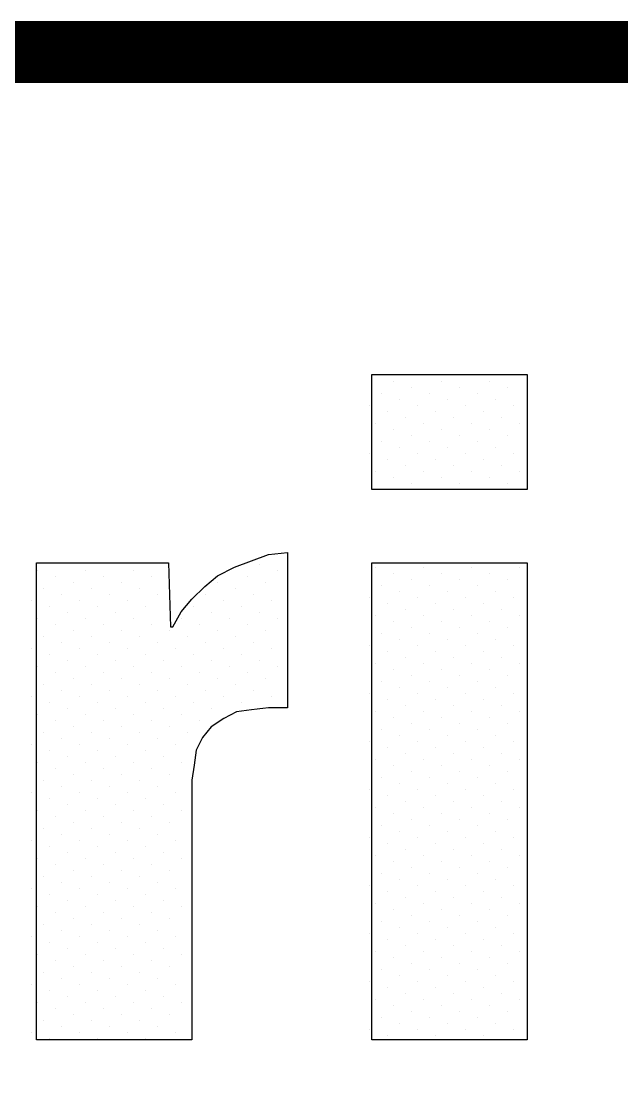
# Model space of a CAD drawing. Extents: x 0 to 406, y 0 to 300.
# Drawn here: x 213.65 to 218.25, y 292.19 to 300.24 of the extents above; entities that cross this region are included whole.
import ezdxf

# ---------------------------------------------------------------- set-up
doc = ezdxf.new("R2010")
doc.units = 0
doc.header["$LTSCALE"] = 12
doc.linetypes.add('0', pattern=[0])
doc.layers.get('0').update_dxf_attribs({"linetype": 'CONTINUOUS'})
doc.layers.add('TITLEBLK', color=7, linetype='CONTINUOUS')

# ---------------------------------------------------------------- blocks, each defined once
blk = doc.blocks.new('*X5')
at = {"color": 0}
for p, q in [((279.0862, 55.0217), (279.0862, 55.0217)), ((279.3514, 55.0217), (279.3514, 55.0217)), ((279.6165, 55.0217), (279.6165, 55.0217)), ((279.1856, 54.9886), (279.1856, 54.9886)), ((279.4508, 54.9886), (279.4508, 54.9886)), ((279.716, 54.9886), (279.716, 54.9886)), ((279.0199, 54.9555), (279.0199, 54.9555)), ((279.1194, 54.9223), (279.1194, 54.9223)), ((279.2851, 54.9555), (279.2851, 54.9555)), ((279.3845, 54.9223), (279.3845, 54.9223)), ((279.5502, 54.9555), (279.5502, 54.9555)), ((279.6497, 54.9223), (279.6497, 54.9223)), ((278.9536, 54.8892), (278.9536, 54.8892)), ((279.0531, 54.856), (279.0531, 54.856)), ((279.2188, 54.8892), (279.2188, 54.8892)), ((279.3182, 54.856), (279.3182, 54.856)), ((279.484, 54.8892), (279.484, 54.8892)), ((279.5834, 54.856), (279.5834, 54.856)), ((279.7491, 54.8892), (279.7491, 54.8892)), ((278.9868, 54.7897), (278.9868, 54.7897)), ((279.1525, 54.8229), (279.1525, 54.8229)), ((279.2519, 54.7897), (279.2519, 54.7897)), ((279.4177, 54.8229), (279.4177, 54.8229)), ((279.5171, 54.7897), (279.5171, 54.7897)), ((279.6828, 54.8229), (279.6828, 54.8229)), ((279.7823, 54.7897), (279.7823, 54.7897)), ((279.0862, 54.7566), (279.0862, 54.7566)), ((279.3514, 54.7566), (279.3514, 54.7566)), ((279.6165, 54.7566), (279.6165, 54.7566)), ((279.0199, 54.6903), (279.0199, 54.6903)), ((279.1856, 54.7234), (279.1856, 54.7234)), ((279.2851, 54.6903), (279.2851, 54.6903)), ((279.4508, 54.7234), (279.4508, 54.7234)), ((279.5502, 54.6903), (279.5502, 54.6903)), ((279.716, 54.7234), (279.716, 54.7234)), ((278.9536, 54.624), (278.9536, 54.624)), ((279.1194, 54.6571), (279.1194, 54.6571)), ((279.2188, 54.624), (279.2188, 54.624)), ((279.3845, 54.6571), (279.3845, 54.6571)), ((279.484, 54.624), (279.484, 54.624)), ((279.6497, 54.6571), (279.6497, 54.6571)), ((279.7491, 54.624), (279.7491, 54.624)), ((279.0531, 54.5909), (279.0531, 54.5909)), ((279.1525, 54.5577), (279.1525, 54.5577)), ((279.3182, 54.5909), (279.3182, 54.5909)), ((279.4177, 54.5577), (279.4177, 54.5577)), ((279.5834, 54.5909), (279.5834, 54.5909)), ((279.6828, 54.5577), (279.6828, 54.5577)), ((278.9868, 54.5246), (278.9868, 54.5246)), ((279.0862, 54.4914), (279.0862, 54.4914)), ((279.2519, 54.5246), (279.2519, 54.5246)), ((279.3514, 54.4914), (279.3514, 54.4914)), ((279.5171, 54.5246), (279.5171, 54.5246)), ((279.6165, 54.4914), (279.6165, 54.4914)), ((279.7823, 54.5246), (279.7823, 54.5246)), ((279.1856, 54.4583), (279.1856, 54.4583)), ((279.4508, 54.4583), (279.4508, 54.4583)), ((279.716, 54.4583), (279.716, 54.4583)), ((279.0199, 54.4251), (279.0199, 54.4251)), ((279.2851, 54.4251), (279.2851, 54.4251)), ((279.5502, 54.4251), (279.5502, 54.4251)), ((278.9868, 53.9942), (278.9868, 53.9942)), ((279.2519, 53.9942), (279.2519, 53.9942)), ((279.5171, 53.9942), (279.5171, 53.9942)), ((279.7823, 53.9942), (279.7823, 53.9942)), ((279.0862, 53.9611), (279.0862, 53.9611)), ((279.1856, 53.9279), (279.1856, 53.9279)), ((279.3514, 53.9611), (279.3514, 53.9611)), ((279.4508, 53.9279), (279.4508, 53.9279)), ((279.6165, 53.9611), (279.6165, 53.9611)), ((279.716, 53.9279), (279.716, 53.9279)), ((279.0199, 53.8948), (279.0199, 53.8948)), ((279.1194, 53.8616), (279.1194, 53.8616)), ((279.2851, 53.8948), (279.2851, 53.8948)), ((279.3845, 53.8616), (279.3845, 53.8616)), ((279.5502, 53.8948), (279.5502, 53.8948)), ((279.6497, 53.8616), (279.6497, 53.8616)), ((278.9536, 53.8285), (278.9536, 53.8285)), ((279.0531, 53.7954), (279.0531, 53.7954)), ((279.2188, 53.8285), (279.2188, 53.8285)), ((279.3182, 53.7954), (279.3182, 53.7954)), ((279.484, 53.8285), (279.484, 53.8285)), ((279.5834, 53.7954), (279.5834, 53.7954)), ((279.7491, 53.8285), (279.7491, 53.8285)), ((279.1525, 53.7622), (279.1525, 53.7622)), ((279.4177, 53.7622), (279.4177, 53.7622)), ((279.6828, 53.7622), (279.6828, 53.7622)), ((278.9868, 53.7291), (278.9868, 53.7291)), ((279.0862, 53.6959), (279.0862, 53.6959)), ((279.2519, 53.7291), (279.2519, 53.7291)), ((279.3514, 53.6959), (279.3514, 53.6959)), ((279.5171, 53.7291), (279.5171, 53.7291)), ((279.6165, 53.6959), (279.6165, 53.6959)), ((279.7823, 53.7291), (279.7823, 53.7291)), ((279.0199, 53.6296), (279.0199, 53.6296)), ((279.1856, 53.6628), (279.1856, 53.6628)), ((279.2851, 53.6296), (279.2851, 53.6296)), ((279.4508, 53.6628), (279.4508, 53.6628)), ((279.5502, 53.6296), (279.5502, 53.6296)), ((279.716, 53.6628), (279.716, 53.6628)), ((278.9536, 53.5633), (278.9536, 53.5633)), ((279.1194, 53.5965), (279.1194, 53.5965)), ((279.2188, 53.5633), (279.2188, 53.5633)), ((279.3845, 53.5965), (279.3845, 53.5965)), ((279.484, 53.5633), (279.484, 53.5633)), ((279.6497, 53.5965), (279.6497, 53.5965)), ((279.7491, 53.5633), (279.7491, 53.5633)), ((279.0531, 53.5302), (279.0531, 53.5302)), ((279.3182, 53.5302), (279.3182, 53.5302)), ((279.5834, 53.5302), (279.5834, 53.5302)), ((278.9868, 53.4639), (278.9868, 53.4639)), ((279.1525, 53.497), (279.1525, 53.497)), ((279.2519, 53.4639), (279.2519, 53.4639)), ((279.4177, 53.497), (279.4177, 53.497)), ((279.5171, 53.4639), (279.5171, 53.4639)), ((279.6828, 53.497), (279.6828, 53.497)), ((279.7823, 53.4639), (279.7823, 53.4639)), ((279.0862, 53.4308), (279.0862, 53.4308)), ((279.1856, 53.3976), (279.1856, 53.3976)), ((279.3514, 53.4308), (279.3514, 53.4308)), ((279.4508, 53.3976), (279.4508, 53.3976)), ((279.6165, 53.4308), (279.6165, 53.4308)), ((279.716, 53.3976), (279.716, 53.3976)), ((279.0199, 53.3645), (279.0199, 53.3645)), ((279.1194, 53.3313), (279.1194, 53.3313)), ((279.2851, 53.3645), (279.2851, 53.3645)), ((279.3845, 53.3313), (279.3845, 53.3313)), ((279.5502, 53.3645), (279.5502, 53.3645)), ((279.6497, 53.3313), (279.6497, 53.3313)), ((278.9536, 53.2982), (278.9536, 53.2982)), ((279.2188, 53.2982), (279.2188, 53.2982)), ((279.484, 53.2982), (279.484, 53.2982)), ((279.7491, 53.2982), (279.7491, 53.2982)), ((279.0531, 53.265), (279.0531, 53.265)), ((279.1525, 53.2319), (279.1525, 53.2319)), ((279.3182, 53.265), (279.3182, 53.265)), ((279.4177, 53.2319), (279.4177, 53.2319)), ((279.5834, 53.265), (279.5834, 53.265)), ((279.6828, 53.2319), (279.6828, 53.2319)), ((278.9868, 53.1987), (278.9868, 53.1987)), ((279.0862, 53.1656), (279.0862, 53.1656)), ((279.2519, 53.1987), (279.2519, 53.1987)), ((279.3514, 53.1656), (279.3514, 53.1656)), ((279.5171, 53.1987), (279.5171, 53.1987)), ((279.6165, 53.1656), (279.6165, 53.1656)), ((279.7823, 53.1987), (279.7823, 53.1987)), ((279.0199, 53.0993), (279.0199, 53.0993)), ((279.1856, 53.1324), (279.1856, 53.1324)), ((279.2851, 53.0993), (279.2851, 53.0993)), ((279.4508, 53.1324), (279.4508, 53.1324)), ((279.5502, 53.0993), (279.5502, 53.0993)), ((279.716, 53.1324), (279.716, 53.1324)), ((279.1194, 53.0662), (279.1194, 53.0662)), ((279.3845, 53.0662), (279.3845, 53.0662)), ((279.6497, 53.0662), (279.6497, 53.0662)), ((278.9536, 53.033), (278.9536, 53.033)), ((279.0531, 52.9999), (279.0531, 52.9999)), ((279.2188, 53.033), (279.2188, 53.033)), ((279.3182, 52.9999), (279.3182, 52.9999)), ((279.484, 53.033), (279.484, 53.033)), ((279.5834, 52.9999), (279.5834, 52.9999)), ((279.7491, 53.033), (279.7491, 53.033)), ((278.9868, 52.9336), (278.9868, 52.9336)), ((279.1525, 52.9667), (279.1525, 52.9667)), ((279.2519, 52.9336), (279.2519, 52.9336)), ((279.4177, 52.9667), (279.4177, 52.9667)), ((279.5171, 52.9336), (279.5171, 52.9336)), ((279.6828, 52.9667), (279.6828, 52.9667)), ((279.7823, 52.9336), (279.7823, 52.9336)), ((279.0862, 52.9004), (279.0862, 52.9004)), ((279.1856, 52.8673), (279.1856, 52.8673)), ((279.3514, 52.9004), (279.3514, 52.9004)), ((279.4508, 52.8673), (279.4508, 52.8673)), ((279.6165, 52.9004), (279.6165, 52.9004)), ((279.716, 52.8673), (279.716, 52.8673)), ((279.0199, 52.8341), (279.0199, 52.8341)), ((279.2851, 52.8341), (279.2851, 52.8341)), ((279.5502, 52.8341), (279.5502, 52.8341)), ((278.9536, 52.7678), (278.9536, 52.7678)), ((279.1194, 52.801), (279.1194, 52.801)), ((279.2188, 52.7678), (279.2188, 52.7678)), ((279.3845, 52.801), (279.3845, 52.801)), ((279.484, 52.7678), (279.484, 52.7678)), ((279.6497, 52.801), (279.6497, 52.801)), ((279.7491, 52.7678), (279.7491, 52.7678)), ((279.0531, 52.7347), (279.0531, 52.7347)), ((279.1525, 52.7016), (279.1525, 52.7016)), ((279.3182, 52.7347), (279.3182, 52.7347)), ((279.4177, 52.7016), (279.4177, 52.7016)), ((279.5834, 52.7347), (279.5834, 52.7347)), ((279.6828, 52.7016), (279.6828, 52.7016)), ((278.9868, 52.6684), (278.9868, 52.6684)), ((279.0862, 52.6353), (279.0862, 52.6353)), ((279.2519, 52.6684), (279.2519, 52.6684)), ((279.3514, 52.6353), (279.3514, 52.6353)), ((279.5171, 52.6684), (279.5171, 52.6684)), ((279.6165, 52.6353), (279.6165, 52.6353)), ((279.7823, 52.6684), (279.7823, 52.6684)), ((279.1856, 52.6021), (279.1856, 52.6021)), ((279.4508, 52.6021), (279.4508, 52.6021)), ((279.716, 52.6021), (279.716, 52.6021)), ((279.0199, 52.569), (279.0199, 52.569)), ((279.1194, 52.5358), (279.1194, 52.5358)), ((279.2851, 52.569), (279.2851, 52.569)), ((279.3845, 52.5358), (279.3845, 52.5358)), ((279.5502, 52.569), (279.5502, 52.569)), ((279.6497, 52.5358), (279.6497, 52.5358)), ((278.9536, 52.5027), (278.9536, 52.5027)), ((279.0531, 52.4695), (279.0531, 52.4695)), ((279.2188, 52.5027), (279.2188, 52.5027)), ((279.3182, 52.4695), (279.3182, 52.4695)), ((279.484, 52.5027), (279.484, 52.5027)), ((279.5834, 52.4695), (279.5834, 52.4695)), ((279.7491, 52.5027), (279.7491, 52.5027)), ((278.9868, 52.4032), (278.9868, 52.4032)), ((279.1525, 52.4364), (279.1525, 52.4364)), ((279.2519, 52.4032), (279.2519, 52.4032)), ((279.4177, 52.4364), (279.4177, 52.4364)), ((279.5171, 52.4032), (279.5171, 52.4032)), ((279.6828, 52.4364), (279.6828, 52.4364)), ((279.7823, 52.4032), (279.7823, 52.4032)), ((279.0862, 52.3701), (279.0862, 52.3701)), ((279.3514, 52.3701), (279.3514, 52.3701)), ((279.6165, 52.3701), (279.6165, 52.3701)), ((279.0199, 52.3038), (279.0199, 52.3038)), ((279.1856, 52.337), (279.1856, 52.337)), ((279.2851, 52.3038), (279.2851, 52.3038)), ((279.4508, 52.337), (279.4508, 52.337)), ((279.5502, 52.3038), (279.5502, 52.3038)), ((279.716, 52.337), (279.716, 52.337)), ((278.9536, 52.2375), (278.9536, 52.2375)), ((279.1194, 52.2707), (279.1194, 52.2707)), ((279.2188, 52.2375), (279.2188, 52.2375)), ((279.3845, 52.2707), (279.3845, 52.2707)), ((279.484, 52.2375), (279.484, 52.2375)), ((279.6497, 52.2707), (279.6497, 52.2707)), ((279.7491, 52.2375), (279.7491, 52.2375)), ((279.0531, 52.2044), (279.0531, 52.2044)), ((279.1525, 52.1712), (279.1525, 52.1712)), ((279.3182, 52.2044), (279.3182, 52.2044)), ((279.4177, 52.1712), (279.4177, 52.1712)), ((279.5834, 52.2044), (279.5834, 52.2044)), ((279.6828, 52.1712), (279.6828, 52.1712)), ((278.9868, 52.1381), (278.9868, 52.1381)), ((279.2519, 52.1381), (279.2519, 52.1381)), ((279.5171, 52.1381), (279.5171, 52.1381)), ((279.7823, 52.1381), (279.7823, 52.1381)), ((279.0862, 52.1049), (279.0862, 52.1049)), ((279.1856, 52.0718), (279.1856, 52.0718)), ((279.3514, 52.1049), (279.3514, 52.1049)), ((279.4508, 52.0718), (279.4508, 52.0718)), ((279.6165, 52.1049), (279.6165, 52.1049)), ((279.716, 52.0718), (279.716, 52.0718)), ((279.0199, 52.0386), (279.0199, 52.0386)), ((279.1194, 52.0055), (279.1194, 52.0055)), ((279.2851, 52.0386), (279.2851, 52.0386)), ((279.3845, 52.0055), (279.3845, 52.0055)), ((279.5502, 52.0386), (279.5502, 52.0386)), ((279.6497, 52.0055), (279.6497, 52.0055)), ((278.9536, 51.9723), (278.9536, 51.9723)), ((279.0531, 51.9392), (279.0531, 51.9392)), ((279.2188, 51.9723), (279.2188, 51.9723)), ((279.3182, 51.9392), (279.3182, 51.9392)), ((279.484, 51.9723), (279.484, 51.9723)), ((279.5834, 51.9392), (279.5834, 51.9392)), ((279.7491, 51.9723), (279.7491, 51.9723)), ((279.1525, 51.9061), (279.1525, 51.9061)), ((279.4177, 51.9061), (279.4177, 51.9061)), ((279.6828, 51.9061), (279.6828, 51.9061)), ((278.9868, 51.8729), (278.9868, 51.8729)), ((279.0862, 51.8398), (279.0862, 51.8398)), ((279.2519, 51.8729), (279.2519, 51.8729)), ((279.3514, 51.8398), (279.3514, 51.8398)), ((279.5171, 51.8729), (279.5171, 51.8729)), ((279.6165, 51.8398), (279.6165, 51.8398)), ((279.7823, 51.8729), (279.7823, 51.8729)), ((279.0199, 51.7735), (279.0199, 51.7735)), ((279.1856, 51.8066), (279.1856, 51.8066)), ((279.2851, 51.7735), (279.2851, 51.7735)), ((279.4508, 51.8066), (279.4508, 51.8066)), ((279.5502, 51.7735), (279.5502, 51.7735)), ((279.716, 51.8066), (279.716, 51.8066)), ((278.9536, 51.7072), (278.9536, 51.7072)), ((279.1194, 51.7403), (279.1194, 51.7403)), ((279.2188, 51.7072), (279.2188, 51.7072)), ((279.3845, 51.7403), (279.3845, 51.7403)), ((279.484, 51.7072), (279.484, 51.7072)), ((279.6497, 51.7403), (279.6497, 51.7403)), ((279.7491, 51.7072), (279.7491, 51.7072)), ((279.0531, 51.674), (279.0531, 51.674)), ((279.3182, 51.674), (279.3182, 51.674)), ((279.5834, 51.674), (279.5834, 51.674)), ((278.9868, 51.6077), (278.9868, 51.6077)), ((279.1525, 51.6409), (279.1525, 51.6409)), ((279.2519, 51.6077), (279.2519, 51.6077)), ((279.4177, 51.6409), (279.4177, 51.6409)), ((279.5171, 51.6077), (279.5171, 51.6077)), ((279.6828, 51.6409), (279.6828, 51.6409)), ((279.7823, 51.6077), (279.7823, 51.6077)), ((279.0862, 51.5746), (279.0862, 51.5746)), ((279.1856, 51.5415), (279.1856, 51.5415)), ((279.3514, 51.5746), (279.3514, 51.5746)), ((279.4508, 51.5415), (279.4508, 51.5415)), ((279.6165, 51.5746), (279.6165, 51.5746)), ((279.716, 51.5415), (279.716, 51.5415)), ((279.0199, 51.5083), (279.0199, 51.5083)), ((279.1194, 51.4752), (279.1194, 51.4752)), ((279.2851, 51.5083), (279.2851, 51.5083)), ((279.3845, 51.4752), (279.3845, 51.4752)), ((279.5502, 51.5083), (279.5502, 51.5083)), ((279.6497, 51.4752), (279.6497, 51.4752)), ((278.9536, 51.442), (278.9536, 51.442)), ((279.2188, 51.442), (279.2188, 51.442)), ((279.484, 51.442), (279.484, 51.442)), ((279.7491, 51.442), (279.7491, 51.442)), ((279.0531, 51.4089), (279.0531, 51.4089)), ((279.3182, 51.4089), (279.3182, 51.4089)), ((279.5834, 51.4089), (279.5834, 51.4089))]:
    blk.add_line(p, q, dxfattribs=at)
blk = doc.blocks.new('*X2')
at = {"color": 0}
for p, q in [((278.2907, 54.2263), (278.2907, 54.2263)), ((277.0643, 54.1931), (277.0643, 54.1931)), ((277.1638, 54.16), (277.1638, 54.16)), ((277.3295, 54.1931), (277.3295, 54.1931)), ((277.4289, 54.16), (277.4289, 54.16)), ((277.5947, 54.1931), (277.5947, 54.1931)), ((277.6941, 54.16), (277.6941, 54.16)), ((278.125, 54.1931), (278.125, 54.1931)), ((278.2244, 54.16), (278.2244, 54.16)), ((278.3901, 54.1931), (278.3901, 54.1931)), ((277.0975, 54.0937), (277.0975, 54.0937)), ((277.2632, 54.1268), (277.2632, 54.1268)), ((277.3626, 54.0937), (277.3626, 54.0937)), ((277.5284, 54.1268), (277.5284, 54.1268)), ((277.6278, 54.0937), (277.6278, 54.0937)), ((278.0587, 54.1268), (278.0587, 54.1268)), ((278.1581, 54.0937), (278.1581, 54.0937)), ((278.3239, 54.1268), (278.3239, 54.1268)), ((277.0312, 54.0274), (277.0312, 54.0274)), ((277.1969, 54.0605), (277.1969, 54.0605)), ((277.2963, 54.0274), (277.2963, 54.0274)), ((277.4621, 54.0605), (277.4621, 54.0605)), ((277.5615, 54.0274), (277.5615, 54.0274)), ((277.7272, 54.0605), (277.7272, 54.0605)), ((277.9924, 54.0605), (277.9924, 54.0605)), ((278.0918, 54.0274), (278.0918, 54.0274)), ((278.2576, 54.0605), (278.2576, 54.0605)), ((278.357, 54.0274), (278.357, 54.0274)), ((277.1306, 53.9942), (277.1306, 53.9942)), ((277.3958, 53.9942), (277.3958, 53.9942)), ((277.6609, 53.9942), (277.6609, 53.9942)), ((277.9261, 53.9942), (277.9261, 53.9942)), ((278.1913, 53.9942), (278.1913, 53.9942)), ((277.0643, 53.9279), (277.0643, 53.9279)), ((277.2301, 53.9611), (277.2301, 53.9611)), ((277.3295, 53.9279), (277.3295, 53.9279)), ((277.4952, 53.9611), (277.4952, 53.9611)), ((277.5947, 53.9279), (277.5947, 53.9279)), ((277.8598, 53.9279), (277.8598, 53.9279)), ((278.0255, 53.9611), (278.0255, 53.9611)), ((278.125, 53.9279), (278.125, 53.9279)), ((278.2907, 53.9611), (278.2907, 53.9611)), ((278.3901, 53.9279), (278.3901, 53.9279)), ((277.1638, 53.8948), (277.1638, 53.8948)), ((277.2632, 53.8616), (277.2632, 53.8616)), ((277.4289, 53.8948), (277.4289, 53.8948)), ((277.5284, 53.8616), (277.5284, 53.8616)), ((277.6941, 53.8948), (277.6941, 53.8948)), ((277.7935, 53.8616), (277.7935, 53.8616)), ((277.9593, 53.8948), (277.9593, 53.8948)), ((278.0587, 53.8616), (278.0587, 53.8616)), ((278.2244, 53.8948), (278.2244, 53.8948)), ((278.3239, 53.8616), (278.3239, 53.8616)), ((277.0975, 53.8285), (277.0975, 53.8285)), ((277.1969, 53.7954), (277.1969, 53.7954)), ((277.3626, 53.8285), (277.3626, 53.8285)), ((277.4621, 53.7954), (277.4621, 53.7954)), ((277.6278, 53.8285), (277.6278, 53.8285)), ((277.7272, 53.7954), (277.7272, 53.7954)), ((277.893, 53.8285), (277.893, 53.8285)), ((277.9924, 53.7954), (277.9924, 53.7954)), ((278.1581, 53.8285), (278.1581, 53.8285)), ((278.2576, 53.7954), (278.2576, 53.7954)), ((277.0312, 53.7622), (277.0312, 53.7622)), ((277.2963, 53.7622), (277.2963, 53.7622)), ((277.5615, 53.7622), (277.5615, 53.7622)), ((277.8267, 53.7622), (277.8267, 53.7622)), ((278.0918, 53.7622), (278.0918, 53.7622)), ((278.357, 53.7622), (278.357, 53.7622)), ((277.1306, 53.7291), (277.1306, 53.7291)), ((277.2301, 53.6959), (277.2301, 53.6959)), ((277.3958, 53.7291), (277.3958, 53.7291)), ((277.4952, 53.6959), (277.4952, 53.6959)), ((277.6609, 53.7291), (277.6609, 53.7291)), ((277.7604, 53.6959), (277.7604, 53.6959)), ((277.9261, 53.7291), (277.9261, 53.7291)), ((278.0255, 53.6959), (278.0255, 53.6959)), ((278.1913, 53.7291), (278.1913, 53.7291)), ((278.2907, 53.6959), (278.2907, 53.6959)), ((277.0643, 53.6628), (277.0643, 53.6628)), ((277.1638, 53.6296), (277.1638, 53.6296)), ((277.3295, 53.6628), (277.3295, 53.6628)), ((277.4289, 53.6296), (277.4289, 53.6296)), ((277.5947, 53.6628), (277.5947, 53.6628)), ((277.6941, 53.6296), (277.6941, 53.6296)), ((277.8598, 53.6628), (277.8598, 53.6628)), ((277.9593, 53.6296), (277.9593, 53.6296)), ((278.125, 53.6628), (278.125, 53.6628)), ((278.2244, 53.6296), (278.2244, 53.6296)), ((278.3901, 53.6628), (278.3901, 53.6628)), ((277.0975, 53.5633), (277.0975, 53.5633)), ((277.2632, 53.5965), (277.2632, 53.5965)), ((277.3626, 53.5633), (277.3626, 53.5633)), ((277.5284, 53.5965), (277.5284, 53.5965)), ((277.6278, 53.5633), (277.6278, 53.5633)), ((277.7935, 53.5965), (277.7935, 53.5965)), ((277.893, 53.5633), (277.893, 53.5633)), ((278.0587, 53.5965), (278.0587, 53.5965)), ((278.1581, 53.5633), (278.1581, 53.5633)), ((278.3239, 53.5965), (278.3239, 53.5965)), ((277.1969, 53.5302), (277.1969, 53.5302)), ((277.4621, 53.5302), (277.4621, 53.5302)), ((277.7272, 53.5302), (277.7272, 53.5302)), ((277.9924, 53.5302), (277.9924, 53.5302)), ((278.2576, 53.5302), (278.2576, 53.5302)), ((277.0312, 53.497), (277.0312, 53.497)), ((277.1306, 53.4639), (277.1306, 53.4639)), ((277.2963, 53.497), (277.2963, 53.497)), ((277.3958, 53.4639), (277.3958, 53.4639)), ((277.5615, 53.497), (277.5615, 53.497)), ((277.6609, 53.4639), (277.6609, 53.4639)), ((277.8267, 53.497), (277.8267, 53.497)), ((277.9261, 53.4639), (277.9261, 53.4639)), ((278.0918, 53.497), (278.0918, 53.497)), ((278.1913, 53.4639), (278.1913, 53.4639)), ((278.357, 53.497), (278.357, 53.497)), ((277.0643, 53.3976), (277.0643, 53.3976)), ((277.2301, 53.4308), (277.2301, 53.4308)), ((277.3295, 53.3976), (277.3295, 53.3976)), ((277.4952, 53.4308), (277.4952, 53.4308)), ((277.5947, 53.3976), (277.5947, 53.3976)), ((277.7604, 53.4308), (277.7604, 53.4308)), ((277.8598, 53.3976), (277.8598, 53.3976)), ((278.0255, 53.4308), (278.0255, 53.4308)), ((278.2907, 53.4308), (278.2907, 53.4308)), ((277.1638, 53.3645), (277.1638, 53.3645)), ((277.2632, 53.3313), (277.2632, 53.3313)), ((277.4289, 53.3645), (277.4289, 53.3645)), ((277.5284, 53.3313), (277.5284, 53.3313)), ((277.6941, 53.3645), (277.6941, 53.3645)), ((277.7935, 53.3313), (277.7935, 53.3313)), ((277.9593, 53.3645), (277.9593, 53.3645)), ((277.0975, 53.2982), (277.0975, 53.2982)), ((277.3626, 53.2982), (277.3626, 53.2982)), ((277.6278, 53.2982), (277.6278, 53.2982)), ((277.893, 53.2982), (277.893, 53.2982)), ((277.0312, 53.2319), (277.0312, 53.2319)), ((277.1969, 53.265), (277.1969, 53.265)), ((277.2963, 53.2319), (277.2963, 53.2319)), ((277.4621, 53.265), (277.4621, 53.265)), ((277.5615, 53.2319), (277.5615, 53.2319)), ((277.7272, 53.265), (277.7272, 53.265)), ((277.8267, 53.2319), (277.8267, 53.2319)), ((277.1306, 53.1987), (277.1306, 53.1987)), ((277.2301, 53.1656), (277.2301, 53.1656)), ((277.3958, 53.1987), (277.3958, 53.1987)), ((277.4952, 53.1656), (277.4952, 53.1656)), ((277.6609, 53.1987), (277.6609, 53.1987)), ((277.7604, 53.1656), (277.7604, 53.1656)), ((277.0643, 53.1324), (277.0643, 53.1324)), ((277.1638, 53.0993), (277.1638, 53.0993)), ((277.3295, 53.1324), (277.3295, 53.1324)), ((277.4289, 53.0993), (277.4289, 53.0993)), ((277.5947, 53.1324), (277.5947, 53.1324)), ((277.6941, 53.0993), (277.6941, 53.0993)), ((277.8598, 53.1324), (277.8598, 53.1324)), ((277.2632, 53.0662), (277.2632, 53.0662)), ((277.5284, 53.0662), (277.5284, 53.0662)), ((277.7935, 53.0662), (277.7935, 53.0662)), ((277.0975, 53.033), (277.0975, 53.033)), ((277.1969, 52.9999), (277.1969, 52.9999)), ((277.3626, 53.033), (277.3626, 53.033)), ((277.4621, 52.9999), (277.4621, 52.9999)), ((277.6278, 53.033), (277.6278, 53.033)), ((277.7272, 52.9999), (277.7272, 52.9999)), ((277.0312, 52.9667), (277.0312, 52.9667)), ((277.1306, 52.9336), (277.1306, 52.9336)), ((277.2963, 52.9667), (277.2963, 52.9667)), ((277.3958, 52.9336), (277.3958, 52.9336)), ((277.5615, 52.9667), (277.5615, 52.9667)), ((277.6609, 52.9336), (277.6609, 52.9336)), ((277.8267, 52.9667), (277.8267, 52.9667)), ((277.0643, 52.8673), (277.0643, 52.8673)), ((277.2301, 52.9004), (277.2301, 52.9004)), ((277.3295, 52.8673), (277.3295, 52.8673)), ((277.4952, 52.9004), (277.4952, 52.9004)), ((277.5947, 52.8673), (277.5947, 52.8673)), ((277.7604, 52.9004), (277.7604, 52.9004)), ((277.8598, 52.8673), (277.8598, 52.8673)), ((277.1638, 52.8341), (277.1638, 52.8341)), ((277.4289, 52.8341), (277.4289, 52.8341)), ((277.6941, 52.8341), (277.6941, 52.8341)), ((277.0975, 52.7678), (277.0975, 52.7678)), ((277.2632, 52.801), (277.2632, 52.801)), ((277.3626, 52.7678), (277.3626, 52.7678)), ((277.5284, 52.801), (277.5284, 52.801)), ((277.6278, 52.7678), (277.6278, 52.7678)), ((277.7935, 52.801), (277.7935, 52.801)), ((277.0312, 52.7016), (277.0312, 52.7016)), ((277.1969, 52.7347), (277.1969, 52.7347)), ((277.2963, 52.7016), (277.2963, 52.7016)), ((277.4621, 52.7347), (277.4621, 52.7347)), ((277.5615, 52.7016), (277.5615, 52.7016)), ((277.7272, 52.7347), (277.7272, 52.7347)), ((277.8267, 52.7016), (277.8267, 52.7016)), ((277.1306, 52.6684), (277.1306, 52.6684)), ((277.2301, 52.6353), (277.2301, 52.6353)), ((277.3958, 52.6684), (277.3958, 52.6684)), ((277.4952, 52.6353), (277.4952, 52.6353)), ((277.6609, 52.6684), (277.6609, 52.6684)), ((277.7604, 52.6353), (277.7604, 52.6353)), ((277.0643, 52.6021), (277.0643, 52.6021)), ((277.3295, 52.6021), (277.3295, 52.6021)), ((277.5947, 52.6021), (277.5947, 52.6021)), ((277.8598, 52.6021), (277.8598, 52.6021)), ((277.1638, 52.569), (277.1638, 52.569)), ((277.2632, 52.5358), (277.2632, 52.5358)), ((277.4289, 52.569), (277.4289, 52.569)), ((277.5284, 52.5358), (277.5284, 52.5358)), ((277.6941, 52.569), (277.6941, 52.569)), ((277.7935, 52.5358), (277.7935, 52.5358)), ((277.0975, 52.5027), (277.0975, 52.5027)), ((277.1969, 52.4695), (277.1969, 52.4695)), ((277.3626, 52.5027), (277.3626, 52.5027)), ((277.4621, 52.4695), (277.4621, 52.4695)), ((277.6278, 52.5027), (277.6278, 52.5027)), ((277.7272, 52.4695), (277.7272, 52.4695)), ((277.0312, 52.4364), (277.0312, 52.4364)), ((277.1306, 52.4032), (277.1306, 52.4032)), ((277.2963, 52.4364), (277.2963, 52.4364)), ((277.3958, 52.4032), (277.3958, 52.4032)), ((277.5615, 52.4364), (277.5615, 52.4364)), ((277.6609, 52.4032), (277.6609, 52.4032)), ((277.8267, 52.4364), (277.8267, 52.4364)), ((277.2301, 52.3701), (277.2301, 52.3701)), ((277.4952, 52.3701), (277.4952, 52.3701)), ((277.7604, 52.3701), (277.7604, 52.3701)), ((277.0643, 52.337), (277.0643, 52.337)), ((277.1638, 52.3038), (277.1638, 52.3038)), ((277.3295, 52.337), (277.3295, 52.337)), ((277.4289, 52.3038), (277.4289, 52.3038)), ((277.5947, 52.337), (277.5947, 52.337)), ((277.6941, 52.3038), (277.6941, 52.3038)), ((277.8598, 52.337), (277.8598, 52.337)), ((277.0975, 52.2375), (277.0975, 52.2375)), ((277.2632, 52.2707), (277.2632, 52.2707)), ((277.3626, 52.2375), (277.3626, 52.2375)), ((277.5284, 52.2707), (277.5284, 52.2707)), ((277.6278, 52.2375), (277.6278, 52.2375)), ((277.7935, 52.2707), (277.7935, 52.2707)), ((277.0312, 52.1712), (277.0312, 52.1712)), ((277.1969, 52.2044), (277.1969, 52.2044)), ((277.2963, 52.1712), (277.2963, 52.1712)), ((277.4621, 52.2044), (277.4621, 52.2044)), ((277.5615, 52.1712), (277.5615, 52.1712)), ((277.7272, 52.2044), (277.7272, 52.2044)), ((277.8267, 52.1712), (277.8267, 52.1712)), ((277.1306, 52.1381), (277.1306, 52.1381)), ((277.3958, 52.1381), (277.3958, 52.1381)), ((277.6609, 52.1381), (277.6609, 52.1381)), ((277.0643, 52.0718), (277.0643, 52.0718)), ((277.2301, 52.1049), (277.2301, 52.1049)), ((277.3295, 52.0718), (277.3295, 52.0718)), ((277.4952, 52.1049), (277.4952, 52.1049)), ((277.5947, 52.0718), (277.5947, 52.0718)), ((277.7604, 52.1049), (277.7604, 52.1049)), ((277.8598, 52.0718), (277.8598, 52.0718)), ((277.1638, 52.0386), (277.1638, 52.0386)), ((277.2632, 52.0055), (277.2632, 52.0055)), ((277.4289, 52.0386), (277.4289, 52.0386)), ((277.5284, 52.0055), (277.5284, 52.0055)), ((277.6941, 52.0386), (277.6941, 52.0386)), ((277.7935, 52.0055), (277.7935, 52.0055)), ((277.0975, 51.9723), (277.0975, 51.9723)), ((277.1969, 51.9392), (277.1969, 51.9392)), ((277.3626, 51.9723), (277.3626, 51.9723)), ((277.4621, 51.9392), (277.4621, 51.9392)), ((277.6278, 51.9723), (277.6278, 51.9723)), ((277.7272, 51.9392), (277.7272, 51.9392)), ((277.0312, 51.9061), (277.0312, 51.9061)), ((277.2963, 51.9061), (277.2963, 51.9061)), ((277.5615, 51.9061), (277.5615, 51.9061)), ((277.8267, 51.9061), (277.8267, 51.9061)), ((277.1306, 51.8729), (277.1306, 51.8729)), ((277.2301, 51.8398), (277.2301, 51.8398)), ((277.3958, 51.8729), (277.3958, 51.8729)), ((277.4952, 51.8398), (277.4952, 51.8398)), ((277.6609, 51.8729), (277.6609, 51.8729)), ((277.7604, 51.8398), (277.7604, 51.8398)), ((277.0643, 51.8066), (277.0643, 51.8066)), ((277.1638, 51.7735), (277.1638, 51.7735)), ((277.3295, 51.8066), (277.3295, 51.8066)), ((277.4289, 51.7735), (277.4289, 51.7735)), ((277.5947, 51.8066), (277.5947, 51.8066)), ((277.6941, 51.7735), (277.6941, 51.7735)), ((277.8598, 51.8066), (277.8598, 51.8066)), ((277.0975, 51.7072), (277.0975, 51.7072)), ((277.2632, 51.7403), (277.2632, 51.7403)), ((277.3626, 51.7072), (277.3626, 51.7072)), ((277.5284, 51.7403), (277.5284, 51.7403)), ((277.6278, 51.7072), (277.6278, 51.7072)), ((277.7935, 51.7403), (277.7935, 51.7403)), ((277.1969, 51.674), (277.1969, 51.674)), ((277.4621, 51.674), (277.4621, 51.674)), ((277.7272, 51.674), (277.7272, 51.674)), ((277.0312, 51.6409), (277.0312, 51.6409)), ((277.1306, 51.6077), (277.1306, 51.6077)), ((277.2963, 51.6409), (277.2963, 51.6409)), ((277.3958, 51.6077), (277.3958, 51.6077)), ((277.5615, 51.6409), (277.5615, 51.6409)), ((277.6609, 51.6077), (277.6609, 51.6077)), ((277.8267, 51.6409), (277.8267, 51.6409))]:
    blk.add_line(p, q, dxfattribs=at)

msp = doc.modelspace()

# ---------------------------------------------------------------- linework, layer by layer
at = {"layer": 'TITLEBLK', "color": 7, "linetype": 'CONTINUOUS', "const_width": 0.4739}
msp.add_lwpolyline([(405.8824, 300), (0, 300), (0, 0), (405.8824, 0)], close=True, dxfattribs=at)
at = {"layer": 'TITLEBLK', "linetype": '0'}
for points in [[(216.3316, 296.6506), (216.3316, 297.5305), (217.5211, 297.5305), (217.5211, 296.6506), (216.3316, 296.6506), (216.3316, 296.6506)], [(214.7753, 296.0882), (214.7916, 295.5994), (214.8079, 295.5994), (214.873, 295.7135), (214.9545, 295.8112), (215.0523, 295.909), (215.1501, 295.9905), (215.2804, 296.0557), (215.4108, 296.1045), (215.5411, 296.1534), (215.6878, 296.1697), (215.6878, 294.9802), (215.6715, 294.9802), (215.6226, 294.9802), (215.5737, 294.9802), (215.5411, 294.9802), (215.4108, 294.9639), (215.2967, 294.9476), (215.1989, 294.8987), (215.1012, 294.8336), (215.036, 294.7521), (214.9871, 294.6543), (214.9708, 294.5403), (214.9545, 294.4262), (214.9545, 292.4383), (213.765, 292.4383), (213.765, 296.0882), (214.7753, 296.0882), (214.7753, 296.0882)], [(216.3316, 292.4383), (216.3316, 296.0882), (217.5211, 296.0882), (217.5211, 292.4383), (216.3316, 292.4383), (216.3316, 292.4383)]]:
    msp.add_lwpolyline(points, dxfattribs=at)

# ---------------------------------------------------------------- block references
at = {"layer": 'TITLEBLK', "linetype": '0', "xscale": 1.386341443031379, "yscale": 1.386341443031312, "zscale": 1.386341443031327}
for name, p in [('*X5', (-170.4142, 221.1995)), ('*X2', (-170.3343, 220.9031))]:
    msp.add_blockref(name, p, dxfattribs=at)

doc.saveas('drawing.dxf')
